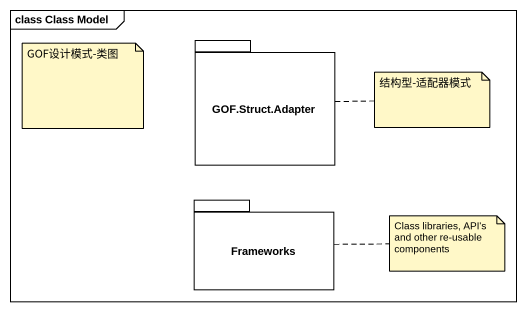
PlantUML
@startuml
mainframe class Class Model
package "GOF.Struct.Adapter" as GOF_Struct_Adapter {
}
package Frameworks {
}
note as N1
  GOF设计模式-类图
end note
note right of GOF_Struct_Adapter : 结构型-适配器模式
note right of Frameworks : Class libraries, API's and other re-usable components
@enduml
